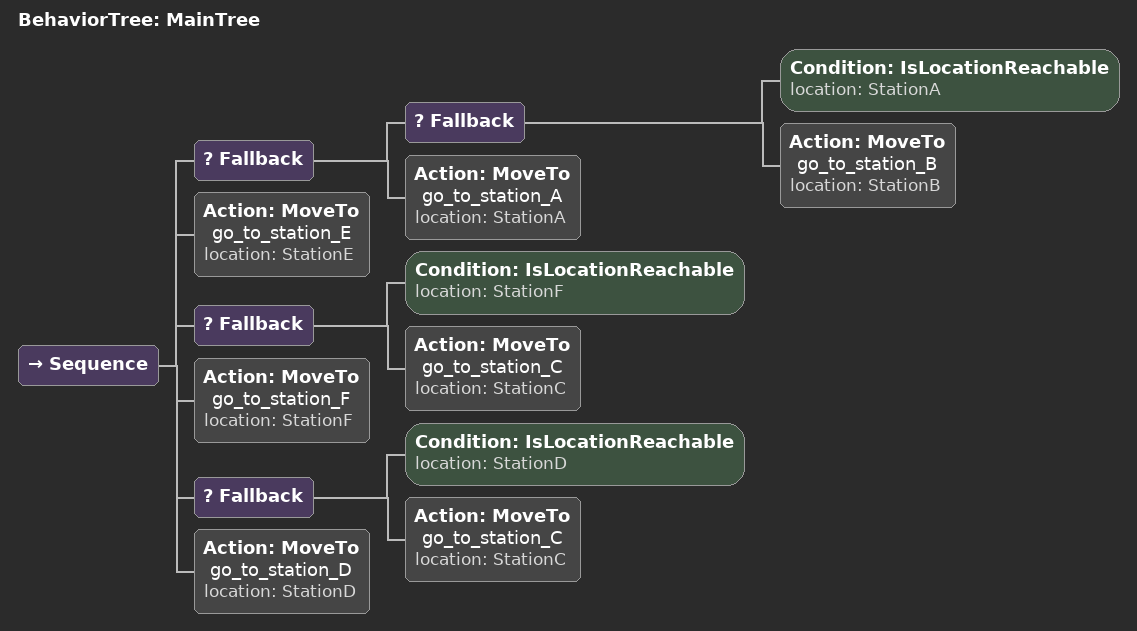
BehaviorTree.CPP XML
<root main_tree_to_execute="MainTree">
	<BehaviorTree ID="MainTree">
		<Sequence>
			<Fallback>
				<Fallback>
					<Condition ID="IsLocationReachable" location="StationA"/>
					<Action ID="MoveTo" name="go_to_station_B" location="StationB"/>
				</Fallback>
				<Action ID="MoveTo" name="go_to_station_A" location="StationA"/>
			</Fallback>
			<Action ID="MoveTo" name="go_to_station_E" location="StationE"/>
			<Fallback>
				<Condition ID="IsLocationReachable" location="StationF"/>
				<Action ID="MoveTo" name="go_to_station_C" location="StationC"/>
			</Fallback>
			<Action ID="MoveTo" name="go_to_station_F" location="StationF"/>
			<Fallback>
				<Condition ID="IsLocationReachable" location="StationD"/>
				<Action ID="MoveTo" name="go_to_station_C" location="StationC"/>
			</Fallback>
			<Action ID="MoveTo" name="go_to_station_D" location="StationD"/>
		</Sequence>
	</BehaviorTree>
</root>
